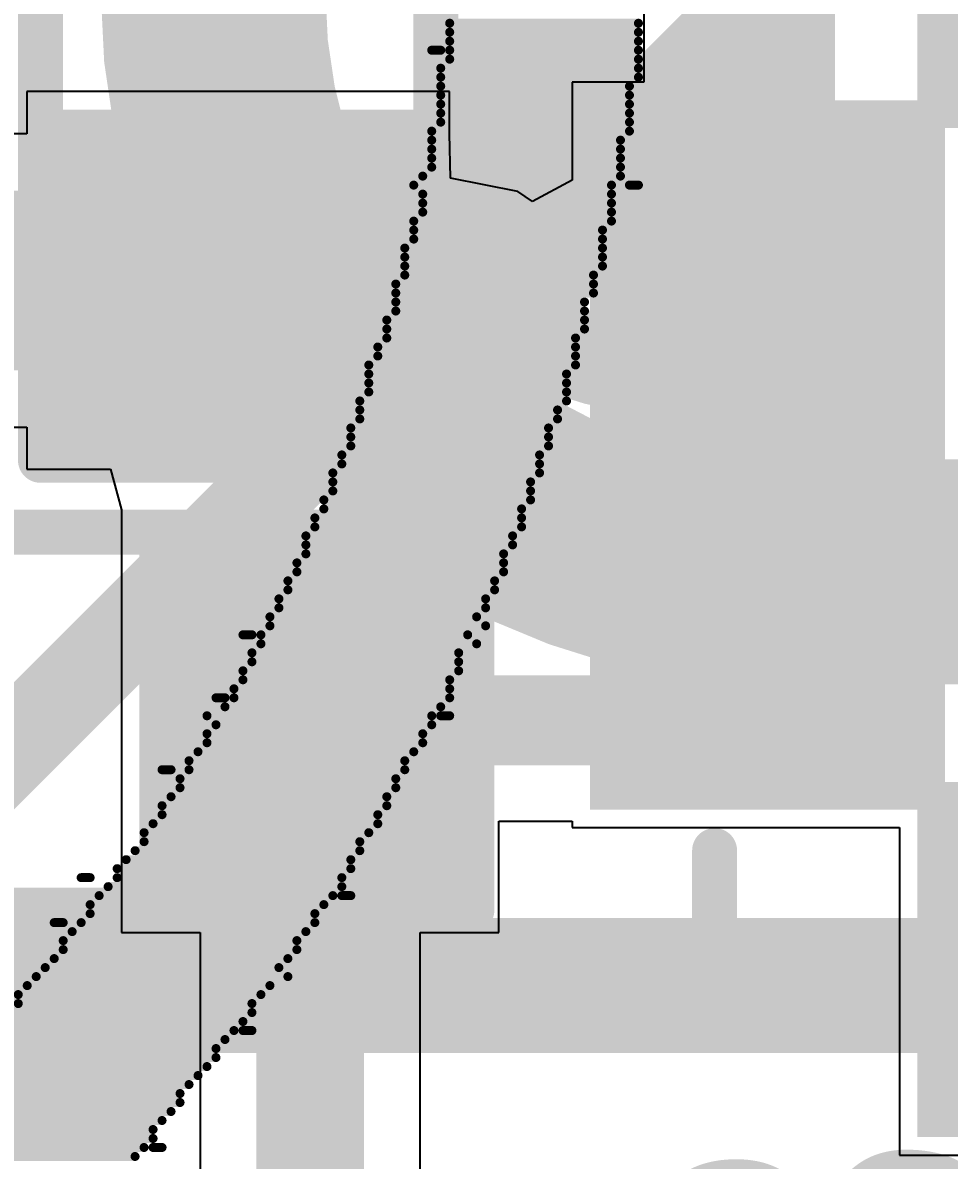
# Model space of a CAD drawing. Header units: millimetres. Extents: x -41 to 155, y -111 to 87.
# Drawn here: x 8.576 to 11.194, y 7.381 to 10.593 of the extents above; entities that cross this region are included whole.
import ezdxf

# ---------------------------------------------------------------- set-up
doc = ezdxf.new("R2010")
doc.units = ezdxf.units.MM
for name, color, linetype in [('BottomLayer', 5, 'Continuous'), ('BottomOverlay', 54, 'Continuous'), ('Mechanical1', 6, 'Continuous'), ('Mechanical2', 216, 'Continuous'), ('TopLayer', 1, 'Continuous'), ('TopOverlay', 2, 'Continuous'), ('TopPaste', 8, 'Continuous'), ('TopSolder', 216, 'Continuous')]:
    doc.layers.add(name, color=color, linetype=linetype)
doc.styles.add('Arial', font='', dxfattribs={"height": 0.2})
doc.styles.get('Arial').set_extended_font_data('Arial')

# ---------------------------------------------------------------- blocks, each defined once
blk = doc.blocks.new('TQFN_16_EP_3_3__40')
at = {"layer": 'TopLayer'}
for points in [[(-1.82499889, 0.90000074), (-1.02499795, 0.90000074), (-1.02499795, 0.6000013399999999), (-1.82499889, 0.6000013399999999)], [(-1.82499889, 0.40000174), (-1.02499795, 0.40000174), (-1.02499795, 0.10000234), (-1.82499889, 0.10000234)], [(-1.82499889, -0.0999998), (-1.02499795, -0.0999998), (-1.02499795, -0.3999992), (-1.82499889, -0.3999992)], [(-1.82499889, -0.5999987999999999), (-1.02499795, -0.5999987999999999), (-1.02499795, -0.8999982), (-1.82499889, -0.8999982)]]:
    blk.add_hatch(color=1, dxfattribs=at).paths.add_polyline_path(points)
at = {"layer": 'TopPaste'}
for points in [[(-1.82499889, 0.90000074), (-1.02499795, 0.90000074), (-1.02499795, 0.6000013399999999), (-1.82499889, 0.6000013399999999)], [(-1.82499889, 0.40000174), (-1.02499795, 0.40000174), (-1.02499795, 0.10000234), (-1.82499889, 0.10000234)], [(-1.82499889, -0.0999998), (-1.02499795, -0.0999998), (-1.02499795, -0.3999992), (-1.82499889, -0.3999992)], [(-1.82499889, -0.5999987999999999), (-1.02499795, -0.5999987999999999), (-1.02499795, -0.8999982), (-1.82499889, -0.8999982)]]:
    blk.add_hatch(color=8, dxfattribs=at).paths.add_polyline_path(points)
at = {"layer": 'TopSolder'}
for points in [[(-0.4983987999999999, 1.92660143), (-0.4983988000000001, 0.9234004899999999), (-1.0015982, 0.9234004899999999), (-1.0015982, 1.92660143)], [(-1.92659889, 1.00160074), (-0.9233979499999999, 1.00160074), (-0.9233979499999999, 0.49840134), (-1.92659889, 0.49840134)], [(-1.92659889, 0.50160174), (-0.9233979499999999, 0.50160174), (-0.9233979499999999, -0.00159766), (-1.92659889, -0.00159766)], [(-1.92659889, 0.0016002), (-0.9233979499999999, 0.0016002), (-0.9233979499999999, -0.5015992), (-1.92659889, -0.5015992)], [(-1.92659889, -0.4983988), (-0.9233979499999999, -0.4983988), (-0.9233979499999999, -1.0015982), (-1.92659889, -1.0015982)], [(-1.0015982, -1.92659889), (-1.0015982, -0.9233979499999999), (-0.4983988, -0.9233979499999999), (-0.4983988, -1.92659889)]]:
    blk.add_hatch(color=216, dxfattribs=at).paths.add_polyline_path(points)
at = {"layer": 'TopOverlay', "const_width": 0.127}
for points in [[(-1.5748, 1.1176), (-1.5748, 1.5748)], [(-2.1082, 0.9143999999999999), (-1.9812, 0.7874)], [(-2.1082, 0.6604), (-2.1082, 0.9143999999999999)], [(-2.1082, 0.6604), (-1.9812, 0.7874)], [(-1.5748, -1.57479746), (-1.5748, -1.11759746)], [(-1.5748, -1.57479746), (-1.143, -1.57479746)]]:
    blk.add_lwpolyline(points, dxfattribs=at)
at = {"layer": 'TopOverlay', "const_width": 0.0635}
for points in [[(-1.60655, 1.1176, 1), (-1.54305, 1.1176, 1)], [(-2.13995, 0.9143999999999999, 1), (-2.07645, 0.9143999999999999, 1)], [(-2.13995, 0.9143999999999999, 1), (-2.07645, 0.9143999999999999, 1)], [(-2.01295, 0.7874, 1), (-1.94945, 0.7874, 1)], [(-2.01295, 0.7874, 1), (-1.94945, 0.7874, 1)], [(-2.13995, 0.6604, 1), (-2.07645, 0.6604, 1)], [(-2.13995, 0.6604, 1), (-2.07645, 0.6604, 1)], [(-1.60655, -1.11759746, 1), (-1.54305, -1.11759746, 1)], [(-1.60655, -1.57479746, 1), (-1.54305, -1.57479746, 1)], [(-1.60655, -1.57479746, 1), (-1.54305, -1.57479746, 1)], [(-1.17475, -1.57479746, 1), (-1.11125, -1.57479746, 1)]]:
    blk.add_lwpolyline(points, format="xyb", close=True, dxfattribs=at)
blk = doc.blocks.new('R___0603_45')
at = {"layer": 'TopLayer'}
for points in [[(-0.3809999999999999, 0.4445), (-0.3809999999999999, -0.4445), (-1.143, -0.4445), (-1.143, 0.4445)], [(1.143, 0.4445), (1.143, -0.4445), (0.3809999999999999, -0.4445), (0.3809999999999999, 0.4445)]]:
    blk.add_hatch(color=1, dxfattribs=at).paths.add_polyline_path(points)
at = {"layer": 'TopPaste'}
for points in [[(-0.3809999999999999, 0.4445), (-0.3809999999999999, -0.4445), (-1.143, -0.4445), (-1.143, 0.4445)], [(1.143, 0.4445), (1.143, -0.4445), (0.3809999999999999, -0.4445), (0.3809999999999999, 0.4445)]]:
    blk.add_hatch(color=8, dxfattribs=at).paths.add_polyline_path(points)
at = {"layer": 'TopSolder'}
for points in [[(-0.2794, 0.5460999999999999), (-0.2794, -0.5460999999999999), (-1.2446, -0.5460999999999999), (-1.2446, 0.5460999999999999)], [(1.2446, 0.5460999999999999), (1.2446, -0.5460999999999999), (0.2794, -0.5460999999999999), (0.2794, 0.5460999999999999)]]:
    blk.add_hatch(color=216, dxfattribs=at).paths.add_polyline_path(points)
at = {"layer": 'TopOverlay', "const_width": 0.127}
for points in [[(-1.2192, 0.5334), (-1.2192, -0.5334)], [(1.2192, 0.5334), (-1.2192, 0.5334)], [(1.2192, 0.5334), (1.2192, -0.5334)], [(1.2192, -0.5334), (-1.2192, -0.5334)]]:
    blk.add_lwpolyline(points, dxfattribs=at)
at = {"layer": 'TopOverlay', "const_width": 0.0635}
for points in [[(-1.25095, 0.5334, 1), (-1.18745, 0.5334, 1)], [(-1.25095, 0.5334, 1), (-1.18745, 0.5334, 1)], [(1.18745, 0.5334, 1), (1.25095, 0.5334, 1)], [(1.18745, 0.5334, 1), (1.25095, 0.5334, 1)], [(-1.25095, -0.5334, 1), (-1.18745, -0.5334, 1)], [(-1.25095, -0.5334, 1), (-1.18745, -0.5334, 1)], [(1.18745, -0.5334, 1), (1.25095, -0.5334, 1)], [(1.18745, -0.5334, 1), (1.25095, -0.5334, 1)]]:
    blk.add_lwpolyline(points, format="xyb", close=True, dxfattribs=at)
blk = doc.blocks.new('S______B______80')
at = {"layer": 'TopLayer'}
for points in [[(-1.143, -0.4445), (-1.143, 0.4445), (-0.3809999999999999, 0.4445), (-0.3809999999999999, -0.4445)], [(0.3809999999999999, -0.4445), (0.3809999999999999, 0.4445), (1.143, 0.4445), (1.143, -0.4445)]]:
    blk.add_hatch(color=1, dxfattribs=at).paths.add_polyline_path(points)
at = {"layer": 'TopPaste'}
for points in [[(-1.143, -0.4445), (-1.143, 0.4445), (-0.3809999999999999, 0.4445), (-0.3809999999999999, -0.4445)], [(0.3809999999999999, -0.4445), (0.3809999999999999, 0.4445), (1.143, 0.4445), (1.143, -0.4445)]]:
    blk.add_hatch(color=8, dxfattribs=at).paths.add_polyline_path(points)
at = {"layer": 'TopSolder'}
for points in [[(-1.2446, -0.5460999999999999), (-1.2446, 0.5460999999999999), (-0.2794, 0.5460999999999999), (-0.2794, -0.5460999999999999)], [(0.2794, -0.5460999999999999), (0.2794, 0.5460999999999999), (1.2446, 0.5460999999999999), (1.2446, -0.5460999999999999)]]:
    blk.add_hatch(color=216, dxfattribs=at).paths.add_polyline_path(points)
at = {"layer": 'TopOverlay', "const_width": 0.127}
for points in [[(-1.27, 0.5588), (-1.27, -0.5588)], [(-1.27, 0.5588), (1.27, 0.5588)], [(1.27, 0.5588), (1.27, -0.5588)], [(-1.27, -0.5588), (1.27, -0.5588)]]:
    blk.add_lwpolyline(points, dxfattribs=at)
at = {"layer": 'TopOverlay', "const_width": 0.0635}
for points in [[(-1.30175, 0.5588, 1), (-1.23825, 0.5588, 1)], [(-1.30175, 0.5588, 1), (-1.23825, 0.5588, 1)], [(1.23825, 0.5588, 1), (1.30175, 0.5588, 1)], [(1.23825, 0.5588, 1), (1.30175, 0.5588, 1)], [(-1.30175, -0.5588, 1), (-1.23825, -0.5588, 1)], [(-1.30175, -0.5588, 1), (-1.23825, -0.5588, 1)], [(1.23825, -0.5588, 1), (1.30175, -0.5588, 1)], [(1.23825, -0.5588, 1), (1.30175, -0.5588, 1)]]:
    blk.add_lwpolyline(points, format="xyb", close=True, dxfattribs=at)

msp = doc.modelspace()

# ---------------------------------------------------------------- linework, layer by layer
at = {"layer": 'BottomLayer'}
for points, const_width in [([(9.11381718, 10.67624738), (9.11381718, 12.37839536)], 0.635), ([(10.70497732, 9.042399999999999), (11.7856, 9.042399999999999)], 0.635), ([(8.7019892, 7.874), (13.462, 7.874)], 0.3809999999999999)]:
    msp.add_lwpolyline(points, dxfattribs=dict(at, const_width=const_width))
for points, const_width in [([(8.955067179999999, 10.67624738, 1), (9.27256718, 10.67624738, 1)], 0.3175), ([(8.955067179999999, 10.67624738, 1), (9.27256718, 10.67624738, 1)], 0.3175), ([(9.442450000000001, 9.4996, 1), (9.759949999999998, 9.4996, 1)], 0.3175), ([(9.442450000000001, 9.4996, 1), (9.759949999999998, 9.4996, 1)], 0.3175), ([(10.54622732, 9.042399999999999, 1), (10.86372732, 9.042399999999999, 1)], 0.3175), ([(10.54622732, 9.042399999999999, 1), (10.86372732, 9.042399999999999, 1)], 0.3175), ([(8.6067392, 7.874, 1), (8.7972392, 7.874, 1)], 0.1905), ([(8.6067392, 7.874, 1), (8.7972392, 7.874, 1)], 0.1905)]:
    msp.add_lwpolyline(points, format="xyb", close=True, dxfattribs=dict(at, const_width=const_width))
for points, const_width in [([(9.6012, 9.4996, -0.198912367379658), (9.11381718, 10.67624738)], 0.635), ([(10.70497732, 9.042399999999999, -0.198912367379658), (9.6012, 9.4996)], 0.635), ([(8.7019892, 7.874, -0.1989123445726197), (6.985, 8.5852)], 0.3809999999999999)]:
    msp.add_lwpolyline(points, format="xyb", dxfattribs=dict(at, const_width=const_width))
at = {"layer": 'BottomOverlay', "const_width": 0.0254}
for points in [[(9.7822004, 10.5918), (10.3156004, 10.5918)], [(9.7822004, 10.5664), (10.3156004, 10.5664)], [(9.7822004, 10.541), (10.3156004, 10.541)], [(9.7314004, 10.5156), (9.7568004, 10.5156)], [(9.7822004, 10.5156), (10.3156004, 10.5156)], [(9.7568004, 10.4648), (10.3156004, 10.4648)], [(9.7822004, 10.4902), (10.3156004, 10.4902)], [(9.7568004, 10.4394), (10.3156004, 10.4394)], [(9.7568004, 10.414), (10.2902004, 10.414)], [(9.7568004, 10.3886), (10.2902004, 10.3886)], [(9.7568004, 10.3632), (10.2902004, 10.3632)], [(9.7568004, 10.3378), (10.2902004, 10.3378)], [(9.7568004, 10.3124), (10.2902004, 10.3124)], [(9.7314004, 10.287), (10.2902004, 10.287)], [(9.7314004, 10.2616), (10.2648004, 10.2616)], [(9.7314004, 10.2362), (10.2648004, 10.2362)], [(9.7314004, 10.2108), (10.2648004, 10.2108)], [(9.7314004, 10.1854), (10.2648004, 10.1854)], [(9.7060004, 10.16), (10.2648004, 10.16)], [(9.6806004, 10.1346), (10.2394004, 10.1346)], [(9.7060004, 10.1092), (10.2394004, 10.1092)], [(10.2902004, 10.1346), (10.3156004, 10.1346)], [(9.7060004, 10.0838), (10.2394004, 10.0838)], [(9.7060004, 10.0584), (10.2394004, 10.0584)], [(9.6806004, 10.033), (10.2394004, 10.033)], [(9.6806004, 10.0076), (10.2140004, 10.0076)], [(9.6806004, 9.9822), (10.2140004, 9.9822)], [(9.6552004, 9.9568), (10.2140004, 9.9568)], [(9.6552004, 9.9314), (10.2140004, 9.9314)], [(9.6552004, 9.906), (10.2140004, 9.906)], [(9.6298004, 9.8552), (10.1886004, 9.8552)], [(9.6552004, 9.8806), (10.1886004, 9.8806)], [(9.6298004, 9.8298), (10.1886004, 9.8298)], [(9.6298004, 9.8044), (10.1632004, 9.8044)], [(9.6044004, 9.7536), (10.1632004, 9.7536)], [(9.6298004, 9.779), (10.1632004, 9.779)], [(9.6044004, 9.7282), (10.1632004, 9.7282)], [(9.6044004, 9.7028), (10.1378004, 9.7028)], [(9.5790004, 9.6774), (10.1378004, 9.6774)], [(9.5536004, 9.6266), (10.1378004, 9.6266)], [(9.5790004, 9.652), (10.1378004, 9.652)], [(9.5536004, 9.6012), (10.1124004, 9.6012)], [(9.5536004, 9.5758), (10.1124004, 9.5758)], [(9.5536004, 9.5504), (10.1124004, 9.5504)], [(9.5282004, 9.524999999999999), (10.1124004, 9.524999999999999)], [(9.5282004, 9.4996), (10.0870004, 9.4996)], [(9.5282004, 9.4742), (10.0870004, 9.4742)], [(9.5028004, 9.448799999999999), (10.0616004, 9.448799999999999)], [(9.5028004, 9.423399999999999), (10.0616004, 9.423399999999999)], [(9.4774004, 9.372599999999998), (10.0362004, 9.372599999999998)], [(9.5028004, 9.398), (10.0616004, 9.398)], [(9.4774004, 9.347199999999999), (10.0362004, 9.347199999999999)], [(9.4520004, 9.3218), (10.0362004, 9.3218)], [(9.4520004, 9.296399999999998), (10.0108004, 9.296399999999998)], [(9.4266004, 9.2456), (10.0108004, 9.2456)], [(9.4520004, 9.270999999999999), (10.0108004, 9.270999999999999)], [(9.4266004, 9.220199999999998), (9.9854004, 9.220199999999998)], [(9.4012004, 9.194799999999999), (9.9854004, 9.194799999999999)], [(9.3758004, 9.143999999999998), (9.960000399999998, 9.143999999999998)], [(9.4012004, 9.1694), (9.9854004, 9.1694)], [(9.3758004, 9.118599999999999), (9.960000399999998, 9.118599999999999)], [(9.3758004, 9.0932), (9.934600399999999, 9.0932)], [(9.3504004, 9.067799999999998), (9.934600399999999, 9.067799999999998)], [(9.3250004, 9.017), (9.9092004, 9.017)], [(9.3504004, 9.042399999999999), (9.934600399999999, 9.042399999999999)], [(9.3250004, 8.991599999999998), (9.9092004, 8.991599999999998)], [(9.2996004, 8.966199999999999), (9.8838004, 8.966199999999999)], [(9.2996004, 8.9408), (9.8838004, 8.9408)], [(9.2742004, 8.915399999999998), (9.8584004, 8.915399999999998)], [(9.2742004, 8.889999999999999), (9.8838004, 8.889999999999999)], [(9.1980004, 8.8646), (9.2234004, 8.8646)], [(9.2488004, 8.8646), (9.8330004, 8.8646)], [(9.2488004, 8.839199999999998), (9.8584004, 8.839199999999998)], [(9.2234004, 8.813799999999999), (9.8076004, 8.813799999999999)], [(9.1980004, 8.762999999999998), (9.8076004, 8.762999999999998)], [(9.2234004, 8.7884), (9.8076004, 8.7884)], [(9.1980004, 8.737599999999999), (9.7822004, 8.737599999999999)], [(9.1726004, 8.712200000000001), (9.7822004, 8.712200000000001)], [(9.1218004, 8.6868), (9.1472004, 8.6868)], [(9.1472004, 8.6614), (9.7568004, 8.6614)], [(9.1726004, 8.6868), (9.7822004, 8.6868)], [(9.0964004, 8.636000000000001), (9.7314004, 8.636000000000001)], [(9.7568004, 8.636000000000001), (9.7822004, 8.636000000000001)], [(9.1218004, 8.6106), (9.7314004, 8.6106)], [(9.0964004, 8.5852), (9.7060004, 8.5852)], [(9.071000399999999, 8.5344), (9.6806004, 8.5344)], [(9.0964004, 8.5598), (9.7060004, 8.5598)], [(9.0456004, 8.509), (9.6552004, 8.509)], [(8.9694004, 8.4836), (8.994800399999999, 8.4836)], [(9.0456004, 8.4836), (9.6552004, 8.4836)], [(9.0202004, 8.4582), (9.6298004, 8.4582)], [(8.994800399999999, 8.407399999999999), (9.6044004, 8.407399999999999)], [(9.0202004, 8.4328), (9.6298004, 8.4328)], [(8.9694004, 8.382), (9.6044004, 8.382)], [(8.9694004, 8.3566), (9.5790004, 8.3566)], [(8.9440004, 8.331199999999999), (9.5790004, 8.331199999999999)], [(8.918600399999999, 8.3058), (9.5536004, 8.3058)], [(8.918600399999999, 8.2804), (9.5282004, 8.2804)], [(8.8932004, 8.254999999999999), (9.5282004, 8.254999999999999)], [(8.8678004, 8.2296), (9.5028004, 8.2296)], [(8.842400399999999, 8.2042), (9.5028004, 8.2042)], [(8.7408004, 8.178799999999999), (8.766200399999999, 8.178799999999999)], [(8.8170004, 8.1534), (9.4774004, 8.1534)], [(8.842400399999999, 8.178799999999999), (9.4774004, 8.178799999999999)], [(8.7916004, 8.128), (9.4520004, 8.128)], [(9.4774004, 8.128), (9.5028004, 8.128)], [(8.766200399999999, 8.102599999999999), (9.4266004, 8.102599999999999)], [(8.6646004, 8.0518), (8.690000399999999, 8.0518)], [(8.7408004, 8.0518), (9.4012004, 8.0518)], [(8.766200399999999, 8.0772), (9.4012004, 8.0772)], [(8.7154004, 8.026399999999999), (9.3758004, 8.026399999999999)], [(8.690000399999999, 8.001), (9.3504004, 8.001)], [(8.690000399999999, 7.9756), (9.3504004, 7.9756)], [(8.639200399999998, 7.924799999999999), (9.2996004, 7.924799999999999)], [(8.6646004, 7.9502), (9.3250004, 7.9502)], [(8.613800399999999, 7.899399999999999), (9.3250004, 7.899399999999999)], [(8.5884004, 7.874), (9.2742004, 7.874)], [(8.563000399999998, 7.848599999999999), (9.2488004, 7.848599999999999)], [(8.537600399999999, 7.7978), (9.2234004, 7.7978)], [(8.563000399999998, 7.823199999999999), (9.2234004, 7.823199999999999)], [(8.5122004, 7.772399999999999), (9.1980004, 7.772399999999999)], [(8.486800399999998, 7.746999999999999), (9.1726004, 7.746999999999999)], [(9.1980004, 7.746999999999999), (9.2234004, 7.746999999999999)], [(8.461400399999999, 7.7216), (9.1472004, 7.7216)], [(8.410600399999998, 7.670799999999999), (9.1218004, 7.670799999999999)], [(8.4360004, 7.696199999999999), (9.1218004, 7.696199999999999)], [(8.385200399999999, 7.6454), (9.0964004, 7.6454)], [(8.3598004, 7.619999999999999), (9.071000399999999, 7.619999999999999)], [(8.309000399999999, 7.569199999999999), (9.0202004, 7.569199999999999)], [(8.334400399999998, 7.594599999999999), (9.0456004, 7.594599999999999)], [(8.283600400000001, 7.543799999999999), (9.0202004, 7.543799999999999)], [(8.2582004, 7.518399999999999), (8.994800399999999, 7.518399999999999)], [(8.2328004, 7.492999999999999), (8.9694004, 7.492999999999999)], [(8.1820004, 7.442199999999999), (8.9440004, 7.442199999999999)], [(8.207400400000001, 7.467599999999999), (8.9440004, 7.467599999999999)], [(8.1566004, 7.416799999999999), (8.918600399999999, 7.416799999999999)], [(8.9440004, 7.416799999999999), (8.9694004, 7.416799999999999)], [(8.1312004, 7.391399999999999), (8.8932004, 7.391399999999999)]]:
    msp.add_lwpolyline(points, dxfattribs=at)
at = {"layer": 'BottomOverlay', "const_width": 0.0127}
for points in [[(9.7758504, 10.5918, 1), (9.7885504, 10.5918, 1)], [(10.3092504, 10.5918, 1), (10.3219504, 10.5918, 1)], [(9.7758504, 10.5664, 1), (9.7885504, 10.5664, 1)], [(10.3092504, 10.5664, 1), (10.3219504, 10.5664, 1)], [(9.7758504, 10.541, 1), (9.7885504, 10.541, 1)], [(10.3092504, 10.541, 1), (10.3219504, 10.541, 1)], [(9.725050399999999, 10.5156, 1), (9.7377504, 10.5156, 1)], [(9.7504504, 10.5156, 1), (9.763150399999999, 10.5156, 1)], [(9.7758504, 10.5156, 1), (9.7885504, 10.5156, 1)], [(10.3092504, 10.5156, 1), (10.3219504, 10.5156, 1)], [(9.7504504, 10.4648, 1), (9.763150399999999, 10.4648, 1)], [(9.7758504, 10.4902, 1), (9.7885504, 10.4902, 1)], [(10.3092504, 10.4902, 1), (10.3219504, 10.4902, 1)], [(10.3092504, 10.4648, 1), (10.3219504, 10.4648, 1)], [(9.7504504, 10.4394, 1), (9.763150399999999, 10.4394, 1)], [(10.3092504, 10.4394, 1), (10.3219504, 10.4394, 1)], [(9.7504504, 10.414, 1), (9.763150399999999, 10.414, 1)], [(10.2838504, 10.414, 1), (10.2965504, 10.414, 1)], [(9.7504504, 10.3886, 1), (9.763150399999999, 10.3886, 1)], [(10.2838504, 10.3886, 1), (10.2965504, 10.3886, 1)], [(9.7504504, 10.3632, 1), (9.763150399999999, 10.3632, 1)], [(9.7504504, 10.3378, 1), (9.763150399999999, 10.3378, 1)], [(10.2838504, 10.3632, 1), (10.2965504, 10.3632, 1)], [(10.2838504, 10.3378, 1), (10.2965504, 10.3378, 1)], [(9.7504504, 10.3124, 1), (9.763150399999999, 10.3124, 1)], [(10.2838504, 10.3124, 1), (10.2965504, 10.3124, 1)], [(9.725050399999999, 10.287, 1), (9.7377504, 10.287, 1)], [(10.2838504, 10.287, 1), (10.2965504, 10.287, 1)], [(9.725050399999999, 10.2616, 1), (9.7377504, 10.2616, 1)], [(9.725050399999999, 10.2362, 1), (9.7377504, 10.2362, 1)], [(10.2584504, 10.2616, 1), (10.2711504, 10.2616, 1)], [(10.2584504, 10.2362, 1), (10.2711504, 10.2362, 1)], [(9.725050399999999, 10.2108, 1), (9.7377504, 10.2108, 1)], [(10.2584504, 10.2108, 1), (10.2711504, 10.2108, 1)], [(9.725050399999999, 10.1854, 1), (9.7377504, 10.1854, 1)], [(10.2584504, 10.1854, 1), (10.2711504, 10.1854, 1)], [(9.6996504, 10.16, 1), (9.7123504, 10.16, 1)], [(10.2584504, 10.16, 1), (10.2711504, 10.16, 1)], [(9.6742504, 10.1346, 1), (9.686950399999999, 10.1346, 1)], [(9.6996504, 10.1092, 1), (9.7123504, 10.1092, 1)], [(10.2330504, 10.1346, 1), (10.2457504, 10.1346, 1)], [(10.2330504, 10.1092, 1), (10.2457504, 10.1092, 1)], [(10.2838504, 10.1346, 1), (10.2965504, 10.1346, 1)], [(10.3092504, 10.1346, 1), (10.3219504, 10.1346, 1)], [(9.6996504, 10.0838, 1), (9.7123504, 10.0838, 1)], [(10.2330504, 10.0838, 1), (10.2457504, 10.0838, 1)], [(9.6996504, 10.0584, 1), (9.7123504, 10.0584, 1)], [(10.2330504, 10.0584, 1), (10.2457504, 10.0584, 1)], [(9.6742504, 10.033, 1), (9.686950399999999, 10.033, 1)], [(10.2330504, 10.033, 1), (10.2457504, 10.033, 1)], [(9.6742504, 10.0076, 1), (9.686950399999999, 10.0076, 1)], [(9.6742504, 9.9822, 1), (9.686950399999999, 9.9822, 1)], [(10.2076504, 10.0076, 1), (10.2203504, 10.0076, 1)], [(10.2076504, 9.9822, 1), (10.2203504, 9.9822, 1)], [(9.648850399999999, 9.9568, 1), (9.6615504, 9.9568, 1)], [(10.2076504, 9.9568, 1), (10.2203504, 9.9568, 1)], [(9.648850399999999, 9.9314, 1), (9.6615504, 9.9314, 1)], [(10.2076504, 9.9314, 1), (10.2203504, 9.9314, 1)], [(9.648850399999999, 9.906, 1), (9.6615504, 9.906, 1)], [(10.2076504, 9.906, 1), (10.2203504, 9.906, 1)], [(9.6234504, 9.8552, 1), (9.6361504, 9.8552, 1)], [(9.648850399999999, 9.8806, 1), (9.6615504, 9.8806, 1)], [(10.1822504, 9.8806, 1), (10.1949504, 9.8806, 1)], [(10.1822504, 9.8552, 1), (10.1949504, 9.8552, 1)], [(9.6234504, 9.8298, 1), (9.6361504, 9.8298, 1)], [(10.1822504, 9.8298, 1), (10.1949504, 9.8298, 1)], [(9.6234504, 9.8044, 1), (9.6361504, 9.8044, 1)], [(10.1568504, 9.8044, 1), (10.1695504, 9.8044, 1)], [(9.5980504, 9.7536, 1), (9.610750399999999, 9.7536, 1)], [(9.6234504, 9.779, 1), (9.6361504, 9.779, 1)], [(10.1568504, 9.779, 1), (10.1695504, 9.779, 1)], [(10.1568504, 9.7536, 1), (10.1695504, 9.7536, 1)], [(9.5980504, 9.7282, 1), (9.610750399999999, 9.7282, 1)], [(10.1568504, 9.7282, 1), (10.1695504, 9.7282, 1)], [(9.5980504, 9.7028, 1), (9.610750399999999, 9.7028, 1)], [(10.1314504, 9.7028, 1), (10.1441504, 9.7028, 1)], [(9.572650399999999, 9.6774, 1), (9.5853504, 9.6774, 1)], [(10.1314504, 9.6774, 1), (10.1441504, 9.6774, 1)], [(9.5472504, 9.6266, 1), (9.5599504, 9.6266, 1)], [(9.572650399999999, 9.652, 1), (9.5853504, 9.652, 1)], [(10.1314504, 9.652, 1), (10.1441504, 9.652, 1)], [(10.1314504, 9.6266, 1), (10.1441504, 9.6266, 1)], [(9.5472504, 9.6012, 1), (9.5599504, 9.6012, 1)], [(10.1060504, 9.6012, 1), (10.1187504, 9.6012, 1)], [(9.5472504, 9.5758, 1), (9.5599504, 9.5758, 1)], [(10.1060504, 9.5758, 1), (10.1187504, 9.5758, 1)], [(9.5472504, 9.5504, 1), (9.5599504, 9.5504, 1)], [(10.1060504, 9.5504, 1), (10.1187504, 9.5504, 1)], [(9.5218504, 9.524999999999999, 1), (9.534550399999999, 9.524999999999999, 1)], [(9.5218504, 9.4996, 1), (9.534550399999999, 9.4996, 1)], [(10.0806504, 9.4996, 1), (10.0933504, 9.4996, 1)], [(10.1060504, 9.524999999999999, 1), (10.1187504, 9.524999999999999, 1)], [(9.5218504, 9.4742, 1), (9.534550399999999, 9.4742, 1)], [(10.0806504, 9.4742, 1), (10.0933504, 9.4742, 1)], [(9.496450399999999, 9.448799999999999, 1), (9.5091504, 9.448799999999999, 1)], [(10.0552504, 9.448799999999999, 1), (10.0679504, 9.448799999999999, 1)], [(9.496450399999999, 9.423399999999999, 1), (9.5091504, 9.423399999999999, 1)], [(10.0552504, 9.423399999999999, 1), (10.0679504, 9.423399999999999, 1)], [(9.4710504, 9.372599999999998, 1), (9.4837504, 9.372599999999998, 1)], [(9.496450399999999, 9.398, 1), (9.5091504, 9.398, 1)], [(10.0298504, 9.372599999999998, 1), (10.0425504, 9.372599999999998, 1)], [(10.0552504, 9.398, 1), (10.0679504, 9.398, 1)], [(9.4710504, 9.347199999999999, 1), (9.4837504, 9.347199999999999, 1)], [(10.0298504, 9.347199999999999, 1), (10.0425504, 9.347199999999999, 1)], [(9.4456504, 9.3218, 1), (9.458350399999999, 9.3218, 1)], [(10.0298504, 9.3218, 1), (10.0425504, 9.3218, 1)], [(9.4456504, 9.296399999999998, 1), (9.458350399999999, 9.296399999999998, 1)], [(10.0044504, 9.296399999999998, 1), (10.0171504, 9.296399999999998, 1)], [(9.420250399999999, 9.2456, 1), (9.4329504, 9.2456, 1)], [(9.4456504, 9.270999999999999, 1), (9.458350399999999, 9.270999999999999, 1)], [(10.0044504, 9.270999999999999, 1), (10.0171504, 9.270999999999999, 1)], [(10.0044504, 9.2456, 1), (10.0171504, 9.2456, 1)], [(9.420250399999999, 9.220199999999998, 1), (9.4329504, 9.220199999999998, 1)], [(9.9790504, 9.220199999999998, 1), (9.991750399999999, 9.220199999999998, 1)], [(9.3948504, 9.194799999999999, 1), (9.4075504, 9.194799999999999, 1)], [(9.9790504, 9.194799999999999, 1), (9.991750399999999, 9.194799999999999, 1)], [(9.3694504, 9.143999999999998, 1), (9.382150399999999, 9.143999999999998, 1)], [(9.3948504, 9.1694, 1), (9.4075504, 9.1694, 1)], [(9.953650399999999, 9.143999999999998, 1), (9.9663504, 9.143999999999998, 1)], [(9.9790504, 9.1694, 1), (9.991750399999999, 9.1694, 1)], [(9.3694504, 9.118599999999999, 1), (9.382150399999999, 9.118599999999999, 1)], [(9.953650399999999, 9.118599999999999, 1), (9.9663504, 9.118599999999999, 1)], [(9.3694504, 9.0932, 1), (9.382150399999999, 9.0932, 1)], [(9.9282504, 9.0932, 1), (9.9409504, 9.0932, 1)], [(9.344050399999999, 9.067799999999998, 1), (9.3567504, 9.067799999999998, 1)], [(9.9282504, 9.067799999999998, 1), (9.9409504, 9.067799999999998, 1)], [(9.3186504, 9.017, 1), (9.3313504, 9.017, 1)], [(9.344050399999999, 9.042399999999999, 1), (9.3567504, 9.042399999999999, 1)], [(9.9028504, 9.017, 1), (9.915550399999999, 9.017, 1)], [(9.9282504, 9.042399999999999, 1), (9.9409504, 9.042399999999999, 1)], [(9.3186504, 8.991599999999998, 1), (9.3313504, 8.991599999999998, 1)], [(9.9028504, 8.991599999999998, 1), (9.915550399999999, 8.991599999999998, 1)], [(9.2932504, 8.966199999999999, 1), (9.305950399999999, 8.966199999999999, 1)], [(9.877450399999999, 8.966199999999999, 1), (9.8901504, 8.966199999999999, 1)], [(9.2932504, 8.9408, 1), (9.305950399999999, 8.9408, 1)], [(9.877450399999999, 8.9408, 1), (9.8901504, 8.9408, 1)], [(9.267850399999999, 8.915399999999998, 1), (9.2805504, 8.915399999999998, 1)], [(9.267850399999999, 8.889999999999999, 1), (9.2805504, 8.889999999999999, 1)], [(9.8520504, 8.915399999999998, 1), (9.8647504, 8.915399999999998, 1)], [(9.877450399999999, 8.889999999999999, 1), (9.8901504, 8.889999999999999, 1)], [(9.191650399999999, 8.8646, 1), (9.2043504, 8.8646, 1)], [(9.2170504, 8.8646, 1), (9.229750399999999, 8.8646, 1)], [(9.2424504, 8.8646, 1), (9.2551504, 8.8646, 1)], [(9.8266504, 8.8646, 1), (9.839350399999999, 8.8646, 1)], [(9.2424504, 8.839199999999998, 1), (9.2551504, 8.839199999999998, 1)], [(9.8520504, 8.839199999999998, 1), (9.8647504, 8.839199999999998, 1)], [(9.2170504, 8.813799999999999, 1), (9.229750399999999, 8.813799999999999, 1)], [(9.801250399999999, 8.813799999999999, 1), (9.8139504, 8.813799999999999, 1)], [(9.191650399999999, 8.762999999999998, 1), (9.2043504, 8.762999999999998, 1)], [(9.2170504, 8.7884, 1), (9.229750399999999, 8.7884, 1)], [(9.801250399999999, 8.7884, 1), (9.8139504, 8.7884, 1)], [(9.801250399999999, 8.762999999999998, 1), (9.8139504, 8.762999999999998, 1)], [(9.191650399999999, 8.737599999999999, 1), (9.2043504, 8.737599999999999, 1)], [(9.7758504, 8.737599999999999, 1), (9.7885504, 8.737599999999999, 1)], [(9.1662504, 8.712200000000001, 1), (9.1789504, 8.712200000000001, 1)], [(9.7758504, 8.712200000000001, 1), (9.7885504, 8.712200000000001, 1)], [(9.115450399999999, 8.6868, 1), (9.128150399999999, 8.6868, 1)], [(9.140850399999998, 8.6868, 1), (9.153550399999999, 8.6868, 1)], [(9.140850399999998, 8.6614, 1), (9.153550399999999, 8.6614, 1)], [(9.1662504, 8.6868, 1), (9.1789504, 8.6868, 1)], [(9.7504504, 8.6614, 1), (9.763150399999999, 8.6614, 1)], [(9.7758504, 8.6868, 1), (9.7885504, 8.6868, 1)], [(9.0900504, 8.636000000000001, 1), (9.102750399999998, 8.636000000000001, 1)], [(9.725050399999999, 8.636000000000001, 1), (9.7377504, 8.636000000000001, 1)], [(9.7504504, 8.636000000000001, 1), (9.763150399999999, 8.636000000000001, 1)], [(9.7758504, 8.636000000000001, 1), (9.7885504, 8.636000000000001, 1)], [(9.115450399999999, 8.6106, 1), (9.128150399999999, 8.6106, 1)], [(9.725050399999999, 8.6106, 1), (9.7377504, 8.6106, 1)], [(9.0900504, 8.5852, 1), (9.102750399999998, 8.5852, 1)], [(9.6996504, 8.5852, 1), (9.7123504, 8.5852, 1)], [(9.0646504, 8.5344, 1), (9.0773504, 8.5344, 1)], [(9.0900504, 8.5598, 1), (9.102750399999998, 8.5598, 1)], [(9.6742504, 8.5344, 1), (9.686950399999999, 8.5344, 1)], [(9.6996504, 8.5598, 1), (9.7123504, 8.5598, 1)], [(9.0392504, 8.509, 1), (9.0519504, 8.509, 1)], [(9.648850399999999, 8.509, 1), (9.6615504, 8.509, 1)], [(8.9630504, 8.4836, 1), (8.9757504, 8.4836, 1)], [(8.9884504, 8.4836, 1), (9.0011504, 8.4836, 1)], [(9.0392504, 8.4836, 1), (9.0519504, 8.4836, 1)], [(9.648850399999999, 8.4836, 1), (9.6615504, 8.4836, 1)], [(9.0138504, 8.4582, 1), (9.0265504, 8.4582, 1)], [(9.6234504, 8.4582, 1), (9.6361504, 8.4582, 1)], [(8.9884504, 8.407399999999999, 1), (9.0011504, 8.407399999999999, 1)], [(9.0138504, 8.4328, 1), (9.0265504, 8.4328, 1)], [(9.5980504, 8.407399999999999, 1), (9.610750399999999, 8.407399999999999, 1)], [(9.6234504, 8.4328, 1), (9.6361504, 8.4328, 1)], [(8.9630504, 8.382, 1), (8.9757504, 8.382, 1)], [(9.5980504, 8.382, 1), (9.610750399999999, 8.382, 1)], [(8.9630504, 8.3566, 1), (8.9757504, 8.3566, 1)], [(9.572650399999999, 8.3566, 1), (9.5853504, 8.3566, 1)], [(8.9376504, 8.331199999999999, 1), (8.9503504, 8.331199999999999, 1)], [(9.572650399999999, 8.331199999999999, 1), (9.5853504, 8.331199999999999, 1)], [(8.9122504, 8.3058, 1), (8.9249504, 8.3058, 1)], [(8.9122504, 8.2804, 1), (8.9249504, 8.2804, 1)], [(9.5218504, 8.2804, 1), (9.534550399999999, 8.2804, 1)], [(9.5472504, 8.3058, 1), (9.5599504, 8.3058, 1)], [(8.8868504, 8.254999999999999, 1), (8.8995504, 8.254999999999999, 1)], [(9.5218504, 8.254999999999999, 1), (9.534550399999999, 8.254999999999999, 1)], [(8.8614504, 8.2296, 1), (8.8741504, 8.2296, 1)], [(9.496450399999999, 8.2296, 1), (9.5091504, 8.2296, 1)], [(8.8360504, 8.2042, 1), (8.8487504, 8.2042, 1)], [(9.496450399999999, 8.2042, 1), (9.5091504, 8.2042, 1)], [(8.7344504, 8.178799999999999, 1), (8.7471504, 8.178799999999999, 1)], [(8.7598504, 8.178799999999999, 1), (8.7725504, 8.178799999999999, 1)], [(8.8106504, 8.1534, 1), (8.8233504, 8.1534, 1)], [(8.8360504, 8.178799999999999, 1), (8.8487504, 8.178799999999999, 1)], [(9.4710504, 8.178799999999999, 1), (9.4837504, 8.178799999999999, 1)], [(9.4710504, 8.1534, 1), (9.4837504, 8.1534, 1)], [(8.7852504, 8.128, 1), (8.7979504, 8.128, 1)], [(9.4456504, 8.128, 1), (9.458350399999999, 8.128, 1)], [(9.4710504, 8.128, 1), (9.4837504, 8.128, 1)], [(9.496450399999999, 8.128, 1), (9.5091504, 8.128, 1)], [(8.7598504, 8.102599999999999, 1), (8.7725504, 8.102599999999999, 1)], [(9.420250399999999, 8.102599999999999, 1), (9.4329504, 8.102599999999999, 1)], [(8.6582504, 8.0518, 1), (8.6709504, 8.0518, 1)], [(8.6836504, 8.0518, 1), (8.6963504, 8.0518, 1)], [(8.7344504, 8.0518, 1), (8.7471504, 8.0518, 1)], [(8.7598504, 8.0772, 1), (8.7725504, 8.0772, 1)], [(9.3948504, 8.0772, 1), (9.4075504, 8.0772, 1)], [(9.3948504, 8.0518, 1), (9.4075504, 8.0518, 1)], [(8.7090504, 8.026399999999999, 1), (8.7217504, 8.026399999999999, 1)], [(9.3694504, 8.026399999999999, 1), (9.382150399999999, 8.026399999999999, 1)], [(8.6836504, 8.001, 1), (8.6963504, 8.001, 1)], [(9.344050399999999, 8.001, 1), (9.3567504, 8.001, 1)], [(8.6836504, 7.9756, 1), (8.6963504, 7.9756, 1)], [(9.344050399999999, 7.9756, 1), (9.3567504, 7.9756, 1)], [(8.6328504, 7.924799999999999, 1), (8.6455504, 7.924799999999999, 1)], [(8.6582504, 7.9502, 1), (8.6709504, 7.9502, 1)], [(9.2932504, 7.924799999999999, 1), (9.305950399999999, 7.924799999999999, 1)], [(9.3186504, 7.9502, 1), (9.3313504, 7.9502, 1)], [(8.6074504, 7.899399999999999, 1), (8.6201504, 7.899399999999999, 1)], [(9.3186504, 7.899399999999999, 1), (9.3313504, 7.899399999999999, 1)], [(8.5820504, 7.874, 1), (8.5947504, 7.874, 1)], [(9.267850399999999, 7.874, 1), (9.2805504, 7.874, 1)], [(8.5566504, 7.848599999999999, 1), (8.5693504, 7.848599999999999, 1)], [(9.2424504, 7.848599999999999, 1), (9.2551504, 7.848599999999999, 1)], [(8.5566504, 7.823199999999999, 1), (8.5693504, 7.823199999999999, 1)], [(9.2170504, 7.823199999999999, 1), (9.229750399999999, 7.823199999999999, 1)], [(9.2170504, 7.7978, 1), (9.229750399999999, 7.7978, 1)], [(9.191650399999999, 7.772399999999999, 1), (9.2043504, 7.772399999999999, 1)], [(9.1662504, 7.746999999999999, 1), (9.1789504, 7.746999999999999, 1)], [(9.191650399999999, 7.746999999999999, 1), (9.2043504, 7.746999999999999, 1)], [(9.2170504, 7.746999999999999, 1), (9.229750399999999, 7.746999999999999, 1)], [(9.140850399999998, 7.7216, 1), (9.153550399999999, 7.7216, 1)], [(9.115450399999999, 7.696199999999999, 1), (9.128150399999999, 7.696199999999999, 1)], [(9.115450399999999, 7.670799999999999, 1), (9.128150399999999, 7.670799999999999, 1)], [(9.0900504, 7.6454, 1), (9.102750399999998, 7.6454, 1)], [(9.0646504, 7.619999999999999, 1), (9.0773504, 7.619999999999999, 1)], [(9.0138504, 7.569199999999999, 1), (9.0265504, 7.569199999999999, 1)], [(9.0392504, 7.594599999999999, 1), (9.0519504, 7.594599999999999, 1)], [(9.0138504, 7.543799999999999, 1), (9.0265504, 7.543799999999999, 1)], [(8.9884504, 7.518399999999999, 1), (9.0011504, 7.518399999999999, 1)], [(8.9630504, 7.492999999999999, 1), (8.9757504, 7.492999999999999, 1)], [(8.9376504, 7.467599999999999, 1), (8.9503504, 7.467599999999999, 1)], [(8.9376504, 7.442199999999999, 1), (8.9503504, 7.442199999999999, 1)], [(8.9122504, 7.416799999999999, 1), (8.9249504, 7.416799999999999, 1)], [(8.9376504, 7.416799999999999, 1), (8.9503504, 7.416799999999999, 1)], [(8.9630504, 7.416799999999999, 1), (8.9757504, 7.416799999999999, 1)], [(8.8868504, 7.391399999999999, 1), (8.8995504, 7.391399999999999, 1)]]:
    msp.add_lwpolyline(points, format="xyb", close=True, dxfattribs=at)
at = {"layer": 'Mechanical1', "const_width": 0.254}
msp.add_lwpolyline([(-26.73261862, 19.82835506, -3.064050539179198), (-27.01640773999999, -19.42715952)], format="xyb", dxfattribs=at)
msp.add_lwpolyline([(0, 0), (27.4574, 27.4574)], dxfattribs=at)
at = {"layer": 'Mechanical2', "const_width": 0.254}
msp.add_lwpolyline([(-27.77328456, 19.43499542, -3.216015777354795), (-28.0670254, -19.00832622)], format="xyb", dxfattribs=at)
at = {"layer": 'TopLayer'}
for p, q in [((10.33098264, 12.20424026), (10.33098264, 10.4252014)), ((10.33098264, 10.4252014), (10.12820174, 10.4252014)), ((10.12820174, 10.4252014), (10.12820174, 10.14845062)), ((9.78149936, 10.39880064), (8.58769936, 10.39880064)), ((8.58769936, 10.39880064), (8.58769936, 10.27976354)), ((9.78149936, 10.28026392), (9.78149936, 10.39880064)), ((8.58769936, 10.27976354), (8.25749936, 10.27976354)), ((9.784133339999999, 10.15435358), (9.78149936, 10.28026392)), ((9.97440982, 10.11650504), (9.784133339999999, 10.15435358)), ((10.12820174, 10.14845062), (10.01619536, 10.08858282)), ((10.01619536, 10.08858282), (9.97440982, 10.11650504)), ((8.307392579999998, 9.451037739999999), (8.58769936, 9.451037739999999)), ((8.58769936, 9.451037739999999), (8.58769936, 9.332000639999999)), ((8.58769936, 9.332000639999999), (8.823736479999999, 9.332000639999999)), ((8.823736479999999, 9.332000639999999), (8.85439682, 9.2176981)), ((8.85439682, 9.2176981), (8.854399359999999, 9.2176981)), ((8.854399359999999, 9.2176981), (8.854399359999999, 8.023900639999999)), ((9.92119936, 8.023900639999999), (9.92119936, 8.33792846)), ((9.92119936, 8.33792846), (10.12820174, 8.33792846)), ((10.12820174, 8.33792846), (10.12820174, 8.32040246)), ((10.12820174, 8.32040246), (11.05320116, 8.32040246)), ((11.05320116, 8.32040246), (11.05320116, 7.39540304)), ((8.854399359999999, 8.023900639999999), (9.07702782, 8.023900639999999)), ((9.07702782, 8.023900639999999), (9.07702782, 7.337999039999999)), ((9.6985709, 7.337999039999999), (9.6985709, 8.023900639999999)), ((9.6985709, 8.023900639999999), (9.92119936, 8.023900639999999)), ((11.05320116, 7.39540304), (11.68562306, 7.39540304))]:
    msp.add_line(p, q, dxfattribs=at)
for points, const_width in [([(10.68060094, 10.1228017), (10.68060094, 12.47658922)], 0.3809999999999999), ([(7.660599359999999, 9.865400639999999), (9.18459936, 9.865400639999999)], 0.508), ([(9.18459936, 9.865400639999999), (9.7841308, 9.865400639999999)], 0.254), ([(9.9314, 9.8044), (9.95988102, 9.77591898)], 0.254), ([(10.32953484, 9.6228027), (10.68060094, 9.6228027)], 0.254), ([(10.68060094, 9.12280116), (11.7856, 9.12280116)], 0.254), ([(9.387799359999999, 8.62080064), (9.38980088, 8.622802159999999)], 0.3048), ([(9.387799359999999, 6.90980076), (9.387799359999999, 8.62080064)], 0.3048), ([(9.38980088, 8.622802159999999), (10.68060094, 8.622802159999999)], 0.254)]:
    msp.add_lwpolyline(points, dxfattribs=dict(at, const_width=const_width))
for points, const_width in [([(10.58535094, 10.1228017, 1), (10.77585094, 10.1228017, 1)], 0.1905), ([(9.05759936, 9.865400639999999, 1), (9.311599359999999, 9.865400639999999, 1)], 0.254), ([(9.121099359999999, 9.865400639999999, 1), (9.24809936, 9.865400639999999, 1)], 0.127), ([(9.720630799999999, 9.865400639999999, 1), (9.8476308, 9.865400639999999, 1)], 0.127), ([(9.720630799999999, 9.865400639999999, 1), (9.8476308, 9.865400639999999, 1)], 0.127), ([(9.8679, 9.8044, 1), (9.9949, 9.8044, 1)], 0.127), ([(9.8679, 9.8044, 1), (9.9949, 9.8044, 1)], 0.127), ([(9.89638102, 9.77591898, 1), (10.02338102, 9.77591898, 1)], 0.127), ([(9.89638356, 9.77591898, 1), (10.02338356, 9.77591898, 1)], 0.127), ([(10.26603484, 9.6228027, 1), (10.39303484, 9.6228027, 1)], 0.127), ([(10.26603484, 9.6228027, 1), (10.39303484, 9.6228027, 1)], 0.127), ([(10.61710094, 9.6228027, 1), (10.74410094, 9.6228027, 1)], 0.127), ([(10.61710094, 9.12280116, 1), (10.74410094, 9.12280116, 1)], 0.127), ([(9.311599359999999, 8.62080064, 1), (9.463999359999999, 8.62080064, 1)], 0.1524), ([(9.311599359999999, 8.62080064, 1), (9.463999359999999, 8.62080064, 1)], 0.1524), ([(9.31360088, 8.622802159999999, 1), (9.46600088, 8.622802159999999, 1)], 0.1524), ([(9.32630088, 8.622802159999999, 1), (9.453300879999999, 8.622802159999999, 1)], 0.127), ([(10.61710094, 8.622802159999999, 1), (10.74410094, 8.622802159999999, 1)], 0.127)]:
    msp.add_lwpolyline(points, format="xyb", close=True, dxfattribs=dict(at, const_width=const_width))
at = {"layer": 'TopLayer', "const_width": 0.254}
for points in [[(9.7841308, 9.865400639999999, -0.198912367379658), (9.9314, 9.8044)], [(10.32953484, 9.6228027, -0.198912367379658), (9.95988356, 9.77591898)]]:
    msp.add_lwpolyline(points, format="xyb", dxfattribs=at)

# ---------------------------------------------------------------- block references
for name, p, rotation in [('S______B______80', (9.18459936, 10.62740064), 90), ('R___0603_45', (8.62579936, 8.62080064), 180)]:
    msp.add_blockref(name, p, dxfattribs=dict(rotation=rotation))
msp.add_blockref('TQFN_16_EP_3_3__40', (12.10559936, 9.37280066))

# ---------------------------------------------------------------- texts
at = {"layer": 'TopOverlay', "style": 'Arial'}
msp.add_text('Q3', height=1.016, rotation=90, dxfattribs=at).set_placement((11.3536349, 5.5798085))

doc.saveas('drawing.dxf')
